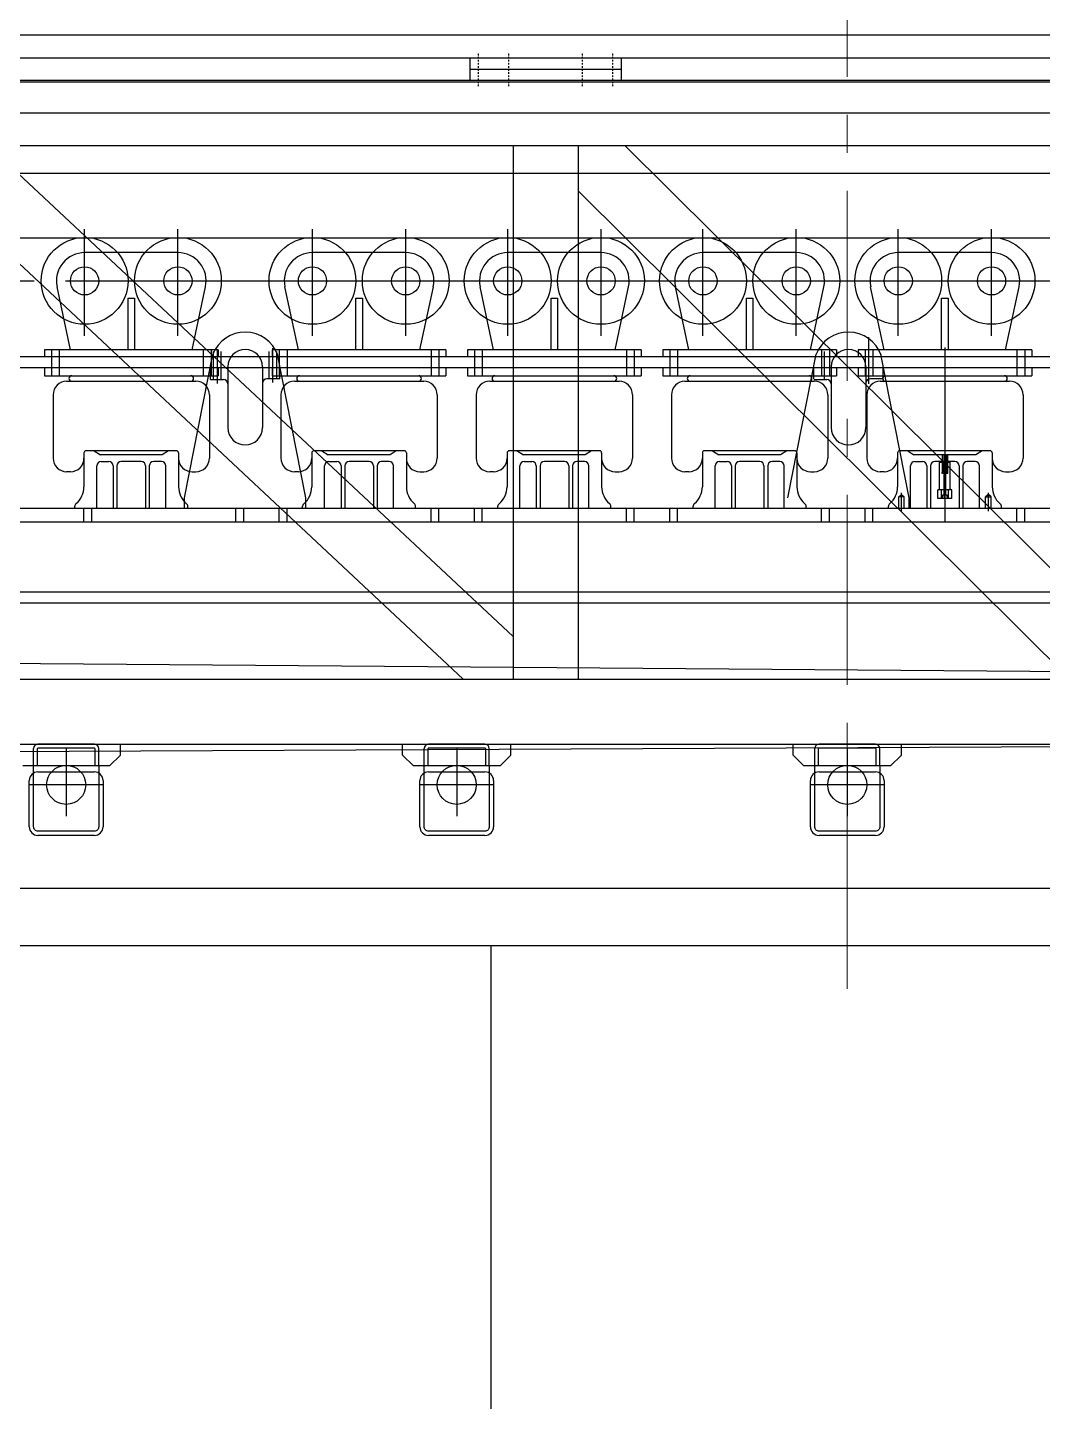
# Model space of a CAD drawing. Extents: x -114252 to 133381, y -28335 to 130380.
# Drawn here: x 61152 to 63491, y 7950 to 11114 of the extents above; entities that cross this region are included whole.
import ezdxf

# ---------------------------------------------------------------- set-up
doc = ezdxf.new("R2010")
doc.units = 0
doc.header["$LTSCALE"] = 3.5
doc.header["$MEASUREMENT"] = 0
doc.linetypes.add('CENTER', pattern=[2, 1.25, -0.25, 0.25, -0.25])
doc.linetypes.add('DASHDOTX2', pattern=[2, 1, -0.5, 0, -0.5])
doc.layers.get('0').update_dxf_attribs({"linetype": 'CONTINUOUS'})
doc.layers.add('_REFERENCE', color=253, linetype='CONTINUOUS')
doc.layers.add('piplayeq', color=200, linetype='CONTINUOUS')
doc.layers.add('CENTRELINES', color=1, linetype='CENTER', lineweight=5)

# ---------------------------------------------------------------- blocks, each defined once
blk = doc.blocks.new('tensioner_profile')
for p, q in [((-2036.4, -512.2), (2177.1, -512.2)), ((-2036.4, -620.6), (2177.1, -620.6)), ((-2045, -766.8), (2020, -766.8)), ((-1980, -766.8), (-770, -1898.1)), ((-770, -766.8), (-770, -1996)), ((-620, -766.8), (-620, -1996)), ((-512.9, -766.8), (620, -1890.9)), ((-2245.1, -831), (2294.6, -830.8)), ((-620, -871.8), (512.9, -1996)), ((-2045, -911.3), (-885, -1996)), ((2294.6, -980.4), (-2245.1, -980.6)), ((-1542.5, -1205.1), (-1542.5, -960)), ((-1017.5, -1205.1), (-1017.5, -960)), ((-567.5, -1205.1), (-567.5, -960)), ((-117.5, -1205.1), (-117.5, -960)), ((332.5, -1205.1), (332.5, -960)), ((-1542.5, -1013.8), (-1757.5, -1013.8)), ((-1017.5, -1013.8), (-1232.5, -1013.8)), ((-567.5, -1013.8), (-782.5, -1013.8)), ((-117.5, -1013.8), (-332.5, -1013.8)), ((332.5, -1013.8), (117.5, -1013.8)), ((-1790, -1237.8), (-1821.1, -1092.4)), ((-1510, -1237.8), (-1478.9, -1092.4)), ((-1265, -1237.8), (-1296.1, -1092.4)), ((-985, -1237.8), (-953.9, -1092.4)), ((-815, -1237.8), (-846.1, -1092.4)), ((-535, -1237.8), (-503.9, -1092.4)), ((-365, -1237.8), (-396.1, -1092.4)), ((-85, -1237.8), (-53.9, -1092.4)), ((85, -1237.8), (53.9, -1092.4)), ((365, -1237.8), (396.1, -1092.4)), ((-1323.5, -1313.1), (-1323.5, -1233.9)), ((50, -1315.7), (50, -1208.5)), ((2310, -1253.8), (-2310, -1253.8)), ((-1834, -1237.8), (-1834, -1297.3)), ((-1816, -1237.8), (-1816, -1297.3)), ((-1527.5, -1578.1), (-1462.1, -1247.8)), ((-1484, -1237.8), (-1484, -1297.3)), ((-1466, -1237.8), (-1466, -1297.3)), ((-1460.5, -1306), (-1460.5, -1241.1)), ((-1451.5, -1314.9), (-1451.5, -1236.6)), ((-1442.5, -1306), (-1442.5, -1241.1)), ((-1332.5, -1304.2), (-1332.5, -1241.1)), ((-1314.5, -1304.2), (-1314.5, -1241.1)), ((-1247.5, -1578.1), (-1312.9, -1247.8)), ((-1309, -1237.8), (-1309, -1297.3)), ((-1291, -1237.8), (-1291, -1297.3)), ((-959, -1237.8), (-959, -1297.3)), ((-941, -1237.8), (-941, -1297.3)), ((-859, -1237.8), (-859, -1297.3)), ((-841, -1237.8), (-841, -1297.3)), ((-509, -1237.8), (-509, -1297.3)), ((-491, -1237.8), (-491, -1297.3)), ((-409, -1237.8), (-409, -1297.3)), ((-391, -1237.8), (-391, -1297.3)), ((-137.3, -1578.1), (-71.9, -1247.8)), ((-59, -1237.8), (-59, -1297.3)), ((-52.3, -1306), (-52.3, -1241.1)), ((-41, -1237.8), (-41, -1297.3)), ((41, -1237.8), (41, -1297.3)), ((59, -1237.8), (59, -1297.3)), ((142.7, -1578.1), (77.3, -1247.8)), ((391, -1237.8), (391, -1297.3)), ((409, -1237.8), (409, -1297.3)), ((2310, -1279.2), (-2310, -1279.2)), ((-1850, -1278.3), (-1850, -1297.3)), ((-1850, -1278.3), (-1450, -1278.3)), ((-1850, -1297.3), (-1450, -1297.3)), ((-1467.5, -1306), (-1467.5, -1279.2)), ((-1450, -1278.3), (-1450, -1297.3)), ((-1427.5, -1276.7), (-1427.5, -1416.7)), ((-1347.5, -1276.7), (-1347.5, -1416.7)), ((-1325, -1278.3), (-1325, -1297.3)), ((-1325, -1278.3), (-925, -1278.3)), ((-1325, -1297.3), (-925, -1297.3)), ((-1307.5, -1304.2), (-1307.5, -1279.2)), ((-925, -1278.3), (-925, -1297.3)), ((-875, -1278.3), (-875, -1297.3)), ((-875, -1278.3), (-475, -1278.3)), ((-875, -1297.3), (-475, -1297.3)), ((-475, -1278.3), (-475, -1297.3)), ((-425, -1278.3), (-425, -1297.3)), ((-425, -1278.3), (-25, -1278.3)), ((-425, -1297.3), (-25, -1297.3)), ((-77.3, -1304.2), (-77.3, -1279.2)), ((-37.3, -1276.7), (-37.3, -1416.7)), ((-25, -1278.3), (-25, -1297.3)), ((25, -1278.3), (25, -1297.3)), ((25, -1278.3), (425, -1278.3)), ((25, -1297.3), (425, -1297.3)), ((42.7, -1276.7), (42.7, -1416.7)), ((82.7, -1304.2), (82.7, -1279.2)), ((425, -1278.3), (425, -1297.3)), ((-1799, -1310), (-1501, -1310)), ((-1467.5, -1306), (-1437.5, -1306)), ((-1307.5, -1304.2), (-1337.5, -1304.2)), ((-1274, -1310), (-976, -1310)), ((-824, -1310), (-526, -1310)), ((-374, -1310), (-76, -1310)), ((-77.3, -1306), (-47.3, -1306)), ((82.7, -1304.2), (52.7, -1304.2)), ((76, -1310), (374, -1310)), ((-1830, -1341), (-1830, -1487.3)), ((-1470, -1341), (-1470, -1487.3)), ((-1305, -1341), (-1305, -1487.3)), ((-945, -1341), (-945, -1487.3)), ((-855, -1341), (-855, -1487.3)), ((-495, -1341), (-495, -1487.3)), ((-405, -1341), (-405, -1487.3)), ((-45, -1341), (-45, -1487.3)), ((45, -1341), (45, -1487.3)), ((405, -1341), (405, -1487.3)), ((-1759, -1475.2), (-1759, -1552.9)), ((-1546, -1470.2), (-1754, -1470.2)), ((-1735.5, -1470.2), (-1721.3, -1479.8)), ((-1578.7, -1479.8), (-1721.3, -1479.8)), ((-1564.5, -1470.2), (-1578.7, -1479.8)), ((-1541, -1475.2), (-1541, -1552.9)), ((-1234, -1475.2), (-1234, -1552.9)), ((-1021, -1470.2), (-1229, -1470.2)), ((-1210.5, -1470.2), (-1196.3, -1479.8)), ((-1053.7, -1479.8), (-1196.3, -1479.8)), ((-1039.5, -1470.2), (-1053.7, -1479.8)), ((-1016, -1475.2), (-1016, -1552.9)), ((-784, -1475.2), (-784, -1552.9)), ((-571, -1470.2), (-779, -1470.2)), ((-760.5, -1470.2), (-746.3, -1479.8)), ((-603.7, -1479.8), (-746.3, -1479.8)), ((-589.5, -1470.2), (-603.7, -1479.8)), ((-566, -1475.2), (-566, -1552.9)), ((-334, -1475.2), (-334, -1552.9)), ((-121, -1470.2), (-329, -1470.2)), ((-310.5, -1470.2), (-296.3, -1479.8)), ((-153.7, -1479.8), (-296.3, -1479.8)), ((-139.5, -1470.2), (-153.7, -1479.8)), ((-116, -1475.2), (-116, -1552.9)), ((116, -1475.2), (116, -1552.9)), ((329, -1470.2), (121, -1470.2)), ((139.5, -1470.2), (153.7, -1479.8)), ((296.3, -1479.8), (153.7, -1479.8)), ((218.6, -1479.8), (218.6, -1519.5)), ((219.6, -1479.8), (219.6, -1520.5)), ((230.3, -1479.8), (230.3, -1520.5)), ((231.3, -1479.8), (231.3, -1519.5)), ((310.5, -1470.2), (296.3, -1479.8)), ((334, -1475.2), (334, -1552.9)), ((-1790, -1518.3), (-1799, -1518.3)), ((-1729.4, -1603.1), (-1729.4, -1505.1)), ((-1719.4, -1495.1), (-1701.6, -1495.1)), ((-1691.6, -1505.1), (-1691.6, -1603.1)), ((-1683.1, -1505.1), (-1683.1, -1603.1)), ((-1626.9, -1495.1), (-1673.1, -1495.1)), ((-1616.9, -1505.1), (-1616.9, -1603.1)), ((-1608.4, -1505.1), (-1608.4, -1603.1)), ((-1580.6, -1495.1), (-1598.4, -1495.1)), ((-1570.6, -1603.1), (-1570.6, -1505.1)), ((-1510, -1518.3), (-1501, -1518.3)), ((-1265, -1518.3), (-1274, -1518.3)), ((-1204.4, -1603.1), (-1204.4, -1505.1)), ((-1194.4, -1495.1), (-1176.6, -1495.1)), ((-1166.6, -1505.1), (-1166.6, -1603.1)), ((-1158.1, -1505.1), (-1158.1, -1603.1)), ((-1101.9, -1495.1), (-1148.1, -1495.1)), ((-1091.9, -1505.1), (-1091.9, -1603.1)), ((-1083.4, -1505.1), (-1083.4, -1603.1)), ((-1055.6, -1495.1), (-1073.4, -1495.1)), ((-1045.6, -1603.1), (-1045.6, -1505.1)), ((-985, -1518.3), (-976, -1518.3)), ((-815, -1518.3), (-824, -1518.3)), ((-754.4, -1603.1), (-754.4, -1505.1)), ((-744.4, -1495.1), (-726.6, -1495.1)), ((-716.6, -1505.1), (-716.6, -1603.1)), ((-708.1, -1505.1), (-708.1, -1603.1)), ((-651.9, -1495.1), (-698.1, -1495.1)), ((-641.9, -1505.1), (-641.9, -1603.1)), ((-633.4, -1505.1), (-633.4, -1603.1)), ((-605.6, -1495.1), (-623.4, -1495.1)), ((-595.6, -1603.1), (-595.6, -1505.1)), ((-535, -1518.3), (-526, -1518.3)), ((-365, -1518.3), (-374, -1518.3)), ((-304.4, -1603.1), (-304.4, -1505.1)), ((-294.4, -1495.1), (-276.6, -1495.1)), ((-266.6, -1505.1), (-266.6, -1603.1)), ((-258.1, -1505.1), (-258.1, -1603.1)), ((-201.9, -1495.1), (-248.1, -1495.1)), ((-191.9, -1505.1), (-191.9, -1603.1)), ((-183.4, -1505.1), (-183.4, -1603.1)), ((-155.6, -1495.1), (-173.4, -1495.1)), ((-145.6, -1603.1), (-145.6, -1505.1)), ((-85, -1518.3), (-76, -1518.3)), ((85, -1518.3), (76, -1518.3)), ((145.6, -1603.1), (145.6, -1505.1)), ((155.6, -1495.1), (173.4, -1495.1)), ((183.4, -1505.1), (183.4, -1603.1)), ((191.9, -1505.1), (191.9, -1603.1)), ((248.1, -1495.1), (201.9, -1495.1)), ((214.5, -1495.1), (212.5, -1497.1)), ((212.5, -1558.1), (212.5, -1497.1)), ((237.5, -1497.1), (212.5, -1497.1)), ((220.1, -1495.1), (220.1, -1519.1)), ((225, -1577.3), (225, -1490.1)), ((229.8, -1495.1), (229.8, -1519.1)), ((237.5, -1497.1), (235.5, -1495.1)), ((237.5, -1558.1), (237.5, -1497.1)), ((258.1, -1505.1), (258.1, -1603.1)), ((266.6, -1505.1), (266.6, -1603.1)), ((294.4, -1495.1), (276.6, -1495.1)), ((304.4, -1603.1), (304.4, -1505.1)), ((365, -1518.3), (374, -1518.3)), ((231.5, -1519.1), (218.5, -1519.1)), ((218.5, -1522.1), (218.5, -1519.1)), ((231.5, -1522.1), (218.5, -1522.1)), ((219.6, -1520.5), (218.6, -1519.5)), ((231.3, -1519.5), (218.6, -1519.5)), ((230.3, -1520.5), (219.6, -1520.5)), ((223, -1572.1), (223, -1522.1)), ((227, -1572.1), (227, -1522.1)), ((231.3, -1519.5), (230.3, -1520.5)), ((231.5, -1522.1), (231.5, -1519.1)), ((-1527.5, -1603.1), (-1527.5, -1578.1)), ((-1247.5, -1603.1), (-1247.5, -1578.1)), ((118.5, -1576.1), (124.9, -1571)), ((131.2, -1576.1), (118.5, -1576.1)), ((118.5, -1603.1), (118.5, -1576.1)), ((124.9, -1609.2), (124.9, -1566.8)), ((124.9, -1571), (131.2, -1576.1)), ((131.2, -1603.1), (131.2, -1576.1)), ((142.7, -1603.1), (142.7, -1578.1)), ((241, -1560.1), (209, -1560.1)), ((209, -1580.1), (209, -1560.1)), ((241, -1580.1), (209, -1580.1)), ((217, -1580.1), (217, -1560.1)), ((219.8, -1572.1), (218.6, -1580.1)), ((220.6, -1572.1), (219.5, -1580.1)), ((230.2, -1572.1), (219.8, -1572.1)), ((229.4, -1572.1), (230.5, -1580.1)), ((230.2, -1572.1), (231.3, -1580.1)), ((233, -1580.1), (233, -1560.1)), ((241, -1580.1), (241, -1560.1)), ((325.1, -1571), (318.8, -1576.1)), ((318.8, -1576.1), (331.5, -1576.1)), ((318.8, -1603.1), (318.8, -1576.1)), ((325.1, -1609.2), (325.1, -1566.8)), ((331.5, -1576.1), (325.1, -1571)), ((331.5, -1603.1), (331.5, -1576.1)), ((2350, -1603.1), (-2350, -1603.1)), ((-1780.2, -1603.1), (-1780.2, -1598)), ((-1519.8, -1603.1), (-1519.8, -1598)), ((-1255.2, -1603.1), (-1255.2, -1598)), ((-994.8, -1603.1), (-994.8, -1598)), ((-805.2, -1603.1), (-805.2, -1598)), ((-544.8, -1603.1), (-544.8, -1598)), ((-355.2, -1603.1), (-355.2, -1598)), ((-94.8, -1603.1), (-94.8, -1598)), ((94.8, -1603.1), (94.8, -1598)), ((355.2, -1603.1), (355.2, -1598)), ((2350, -1634.8), (-2350, -1634.8)), ((-2292.9, -1795.2), (2292.9, -1795.2)), ((-2292.9, -1820.6), (2292.9, -1820.6)), ((-2594.4, -1954.3), (2375.5, -1992.8)), ((-2045, -1996), (2045, -1996)), ((-2615.6, -2146), (2655, -2146)), ((-2170, -2163.2), (2374.4, -2143.2)), ((-1675, -2171), (-1675, -2146)), ((-1025, -2171), (-1025, -2146)), ((-775, -2171), (-775, -2146)), ((-125, -2171), (-125, -2146)), ((125, -2171), (125, -2146)), ((-1800, -2153.4), (-1800, -2311.6)), ((-1675, -2171), (-1700, -2196)), ((-1025, -2171), (-1000, -2196)), ((-900, -2153.4), (-900, -2311.6)), ((-775, -2171), (-800, -2196)), ((-125, -2171), (-100, -2196)), ((0, -2153.4), (0, -2311.6)), ((125, -2171), (100, -2196)), ((-1700, -2196), (-1900, -2196)), ((-1865, -2209.8), (-1735, -2209.8)), ((-800, -2196), (-1000, -2196)), ((-965, -2209.8), (-835, -2209.8)), ((100, -2196), (-100, -2196)), ((-65, -2209.8), (65, -2209.8)), ((-1714, -2239.4), (-1886, -2239.4)), ((-1885, -2336), (-1885, -2229.8)), ((-1715, -2229.8), (-1715, -2336)), ((-814, -2239.4), (-986, -2239.4)), ((-985, -2336), (-985, -2229.8)), ((-815, -2229.8), (-815, -2336)), ((86, -2239.4), (-86, -2239.4)), ((-85, -2336), (-85, -2229.8)), ((85, -2229.8), (85, -2336)), ((-1735, -2356), (-1865, -2356)), ((-835, -2356), (-965, -2356)), ((65, -2356), (-65, -2356)), ((-2138, -2477), (2258.8, -2477))]:
    blk.add_line(p, q)
at = {"linetype": 'DASHDOTX2'}
for p, q in [((-850, -630.4), (-850, -552.3)), ((-780, -630.4), (-780, -552.3)), ((-610, -630.4), (-610, -552.3)), ((-540, -630.4), (-540, -552.3))]:
    blk.add_line(p, q, dxfattribs=at)
at = {"ltscale": 0.5}
for p, q in [((-2170, -691.8), (2170, -691.8)), ((225, -1232.3), (225, -1635.5))]:
    blk.add_line(p, q, dxfattribs=at)
at = {"ltscale": 0.3}
for p, q in [((-1757.5, -1205.1), (-1757.5, -960)), ((-1232.5, -1205.1), (-1232.5, -960)), ((-782.5, -1205.1), (-782.5, -960)), ((-332.5, -1205.1), (-332.5, -960)), ((117.5, -1205.1), (117.5, -960)), ((-2326.3, -1078.8), (-1873.7, -1078.8)), ((-1801.3, -1078.8), (1801.3, -1078.8))]:
    blk.add_line(p, q, dxfattribs=at)
at = {"linetype": 'Continuous'}
for p, q in [((-1450, -1237.8), (-1850, -1237.8)), ((-1850, -1237.8), (-1850, -1253.8)), ((-1395, -1253.8), (-1850, -1253.8)), ((-1450, -1237.8), (-1450, -1253.8)), ((-925, -1237.8), (-1325, -1237.8)), ((-1325, -1237.8), (-1325, -1253.8)), ((-925, -1253.8), (-1325, -1253.8)), ((-925, -1237.8), (-925, -1253.8)), ((-475, -1237.8), (-875, -1237.8)), ((-875, -1237.8), (-875, -1253.8)), ((-475, -1253.8), (-875, -1253.8)), ((-475, -1237.8), (-475, -1253.8)), ((-25, -1237.8), (-425, -1237.8)), ((-425, -1237.8), (-425, -1253.8)), ((-25, -1253.8), (-425, -1253.8)), ((-25, -1237.8), (-25, -1253.8)), ((425, -1237.8), (25, -1237.8)), ((25, -1237.8), (25, -1253.8)), ((425, -1253.8), (25, -1253.8)), ((425, -1237.8), (425, -1253.8))]:
    blk.add_line(p, q, dxfattribs=at)
at = {"ltscale": 3}
for p, q in [((223, -1479.8), (223, -1520.5)), ((227, -1479.8), (227, -1520.5)), ((-1759, -1634.8), (-1759, -1603.1)), ((-1741, -1634.8), (-1741, -1603.1)), ((-1409, -1634.8), (-1409, -1603.1)), ((-1391, -1634.8), (-1391, -1603.1)), ((-1309, -1634.8), (-1309, -1603.1)), ((-1291, -1634.8), (-1291, -1603.1)), ((-959, -1634.8), (-959, -1603.1)), ((-941, -1634.8), (-941, -1603.1)), ((-859, -1634.8), (-859, -1603.1)), ((-841, -1634.8), (-841, -1603.1)), ((-509, -1634.8), (-509, -1603.1)), ((-491, -1634.8), (-491, -1603.1)), ((-409, -1634.8), (-409, -1603.1)), ((-391, -1634.8), (-391, -1603.1)), ((-59, -1634.8), (-59, -1603.1)), ((-41, -1634.8), (-41, -1603.1)), ((41, -1634.8), (41, -1603.1)), ((59, -1634.8), (59, -1603.1)), ((391, -1634.8), (391, -1603.1)), ((409, -1634.8), (409, -1603.1))]:
    blk.add_line(p, q, dxfattribs=at)
at = {"ltscale": 15}
for p, q in [((-1735, -2146), (-1865, -2146)), ((-835, -2146), (-965, -2146)), ((65, -2146), (-65, -2146))]:
    blk.add_line(p, q, dxfattribs=at)
at = {"ltscale": 10}
for p, q in [((-1875, -2196), (-1875, -2156)), ((-1866, -2196), (-1866, -2156)), ((-1735, -2155), (-1865, -2155)), ((-1734, -2156), (-1734, -2196)), ((-1725, -2196), (-1725, -2155)), ((-975, -2196), (-975, -2156)), ((-966, -2196), (-966, -2156)), ((-835, -2155), (-965, -2155)), ((-834, -2156), (-834, -2196)), ((-825, -2196), (-825, -2155)), ((-75, -2196), (-75, -2156)), ((-66, -2196), (-66, -2156)), ((65, -2155), (-65, -2155)), ((66, -2156), (66, -2196)), ((75, -2196), (75, -2155))]:
    blk.add_line(p, q, dxfattribs=at)
for points in [[(2345, -566), (-2345, -566)], [(-2345, -566), (-2345, -616.8), (2345, -616.8)], [(-870, -566), (-870, -616.8)], [(-520, -616.8), (-520, -566)], [(-870, -591.4), (-520, -591.4)]]:
    blk.add_lwpolyline(points)
for points in [[(-1642.5, -1237.8), (-1657.5, -1237.8), (-1657.5, -1118.8), (-1642.5, -1118.8)], [(-1117.5, -1237.8), (-1132.5, -1237.8), (-1132.5, -1118.8), (-1117.5, -1118.8)], [(-667.5, -1237.8), (-682.5, -1237.8), (-682.5, -1118.8), (-667.5, -1118.8)], [(-217.5, -1237.8), (-232.5, -1237.8), (-232.5, -1118.8), (-217.5, -1118.8)], [(232.5, -1237.8), (217.5, -1237.8), (217.5, -1118.8), (232.5, -1118.8)]]:
    blk.add_lwpolyline(points, close=True)
for points in [[(-1725, -2196), (-1725, -2336, -0.414214), (-1735, -2346), (-1865, -2346, -0.414214), (-1875, -2336), (-1875, -2196)], [(-825, -2196), (-825, -2336, -0.414214), (-835, -2346), (-965, -2346, -0.414214), (-975, -2336), (-975, -2196)], [(75, -2196), (75, -2336, -0.414214), (65, -2346), (-65, -2346, -0.414214), (-75, -2336), (-75, -2196)]]:
    blk.add_lwpolyline(points, format="xyb")
for centre, radius in [((-1757.5, -1078.8), 100), ((-1542.5, -1078.8), 100), ((-1232.5, -1078.8), 100), ((-1017.5, -1078.8), 100), ((-782.5, -1078.8), 100), ((-567.5, -1078.8), 100), ((-332.5, -1078.8), 100), ((-117.5, -1078.8), 100), ((117.5, -1078.8), 100), ((332.5, -1078.8), 100), ((-1757.5, -1078.8), 32.5), ((-1542.5, -1078.8), 32.5), ((-1232.5, -1078.8), 32.5), ((-1017.5, -1078.8), 32.5), ((-782.5, -1078.8), 32.5), ((-567.5, -1078.8), 32.5), ((-332.5, -1078.8), 32.5), ((-117.5, -1078.8), 32.5), ((117.5, -1078.8), 32.5), ((332.5, -1078.8), 32.5), ((-1800, -2239.4), 45), ((-900, -2239.4), 45), ((0, -2239.4), 45)]:
    blk.add_circle(centre, radius)
for centre, radius, start, end in [((-1757.5, -1078.8), 65, 90, 192.0586), ((-1542.5, -1078.8), 65, 347.9414, 90), ((-1232.5, -1078.8), 65, 90, 192.0586), ((-1017.5, -1078.8), 65, 347.9414, 90), ((-782.5, -1078.8), 65, 90, 192.0586), ((-567.5, -1078.8), 65, 347.9414, 90), ((-332.5, -1078.8), 65, 90, 192.0586), ((-117.5, -1078.8), 65, 347.9414, 90), ((117.5, -1078.8), 65, 90, 192.0586), ((332.5, -1078.8), 65, 347.9414, 90), ((-1387.5, -1276.7), 80, 19.7658, 158.8354), ((2.7, -1276.7), 80, 19.7658, 158.8354), ((-1387.5, -1276.7), 40, 0, 180), ((2.7, -1276.7), 40, 0, 180), ((-1787.3, -1303.7), 6.35, 90, 270), ((-1512.7, -1303.7), 6.35, 270, 90), ((-1262.3, -1303.7), 6.35, 90, 270), ((-987.7, -1303.7), 6.35, 270, 90), ((-812.3, -1303.7), 6.35, 90, 270), ((-537.7, -1303.7), 6.35, 270, 90), ((-362.3, -1303.7), 6.35, 90, 270), ((-87.7, -1303.7), 6.35, 270, 90), ((87.7, -1303.7), 6.35, 90, 270), ((362.3, -1303.7), 6.35, 270, 90), ((-1799, -1341), 31, 90, 180), ((-1501, -1341), 31, 0, 90), ((-1437.5, -1316), 10, 0, 90), ((-1337.5, -1314.2), 10, 90, 180), ((-1274, -1341), 31, 90, 180), ((-976, -1341), 31, 0, 90), ((-824, -1341), 31, 90, 180), ((-526, -1341), 31, 0, 90), ((-374, -1341), 31, 90, 180), ((-76, -1341), 31, 0, 90), ((-47.3, -1316), 10, 0, 90), ((52.7, -1314.2), 10, 90, 180), ((76, -1341), 31, 90, 180), ((374, -1341), 31, 0, 90), ((-1387.5, -1416.7), 40, 180, 0), ((2.7, -1416.7), 40, 180, 0), ((-1754, -1475.2), 5, 90, 180), ((-1546, -1475.2), 5, 0, 90), ((-1229, -1475.2), 5, 90, 180), ((-1021, -1475.2), 5, 0, 90), ((-779, -1475.2), 5, 90, 180), ((-571, -1475.2), 5, 0, 90), ((-329, -1475.2), 5, 90, 180), ((-121, -1475.2), 5, 0, 90), ((121, -1475.2), 5, 90, 180), ((329, -1475.2), 5, 0, 90), ((-1799, -1487.3), 31, 180, 270), ((-1790, -1487.3), 31, 270, 0), ((-1719.4, -1505.1), 10, 90, 180), ((-1701.6, -1505.1), 10, 0, 90), ((-1673.1, -1505.1), 10, 90, 180), ((-1626.9, -1505.1), 10, 0, 90), ((-1598.4, -1505.1), 10, 90, 180), ((-1580.6, -1505.1), 10, 0, 90), ((-1510, -1487.3), 31, 180, 270), ((-1501, -1487.3), 31, 270, 0), ((-1274, -1487.3), 31, 180, 270), ((-1265, -1487.3), 31, 270, 0), ((-1194.4, -1505.1), 10, 90, 180), ((-1176.6, -1505.1), 10, 0, 90), ((-1148.1, -1505.1), 10, 90, 180), ((-1101.9, -1505.1), 10, 0, 90), ((-1073.4, -1505.1), 10, 90, 180), ((-1055.6, -1505.1), 10, 0, 90), ((-985, -1487.3), 31, 180, 270), ((-976, -1487.3), 31, 270, 0), ((-824, -1487.3), 31, 180, 270), ((-815, -1487.3), 31, 270, 0), ((-744.4, -1505.1), 10, 90, 180), ((-726.6, -1505.1), 10, 0, 90), ((-698.1, -1505.1), 10, 90, 180), ((-651.9, -1505.1), 10, 0, 90), ((-623.4, -1505.1), 10, 90, 180), ((-605.6, -1505.1), 10, 0, 90), ((-535, -1487.3), 31, 180, 270), ((-526, -1487.3), 31, 270, 0), ((-374, -1487.3), 31, 180, 270), ((-365, -1487.3), 31, 270, 0), ((-294.4, -1505.1), 10, 90, 180), ((-276.6, -1505.1), 10, 0, 90), ((-248.1, -1505.1), 10, 90, 180), ((-201.9, -1505.1), 10, 0, 90), ((-173.4, -1505.1), 10, 90, 180), ((-155.6, -1505.1), 10, 0, 90), ((-85, -1487.3), 31, 180, 270), ((-76, -1487.3), 31, 270, 0), ((76, -1487.3), 31, 180, 270), ((85, -1487.3), 31, 270, 0), ((155.6, -1505.1), 10, 90, 180), ((173.4, -1505.1), 10, 0, 90), ((201.9, -1505.1), 10, 90, 180), ((248.1, -1505.1), 10, 0, 90), ((276.6, -1505.1), 10, 90, 180), ((294.4, -1505.1), 10, 0, 90), ((365, -1487.3), 31, 180, 270), ((374, -1487.3), 31, 270, 0), ((-1811, -1552.5), 52, 311.2119, 359.5784), ((-1489, -1552.5), 52, 180.4216, 228.7881), ((-1286, -1552.5), 52, 311.2119, 359.5784), ((-964, -1552.5), 52, 180.4216, 228.7881), ((-836, -1552.5), 52, 311.2119, 359.5784), ((-514, -1552.5), 52, 180.4216, 228.7881), ((-386, -1552.5), 52, 311.2119, 359.5784), ((-64, -1552.5), 52, 180.4216, 228.7881), ((64, -1552.5), 52, 311.2119, 359.5784), ((210.5, -1558.1), 2, 270, 0), ((239.5, -1558.1), 2, 180, 270), ((386, -1552.5), 52, 180.4216, 228.7881), ((-1772.6, -1598), 7.62, 123.3662, 180), ((-1527.4, -1598), 7.62, 0, 56.6338), ((-1247.6, -1598), 7.62, 123.3662, 180), ((-1002.4, -1598), 7.62, 0, 56.6338), ((-797.6, -1598), 7.62, 123.3662, 180), ((-552.4, -1598), 7.62, 0, 56.6338), ((-347.6, -1598), 7.62, 123.3662, 180), ((-102.4, -1598), 7.62, 0, 56.6338), ((102.4, -1598), 7.62, 123.3662, 180), ((347.6, -1598), 7.62, 0, 56.6338), ((-1865, -2229.8), 20, 90, 180), ((-1735, -2229.8), 20, 0, 90), ((-965, -2229.8), 20, 90, 180), ((-835, -2229.8), 20, 0, 90), ((-65, -2229.8), 20, 90, 180), ((65, -2229.8), 20, 0, 90), ((-1865, -2336), 20, 180, 270), ((-1735, -2336), 20, 270, 0), ((-965, -2336), 20, 180, 270), ((-835, -2336), 20, 270, 0), ((-65, -2336), 20, 180, 270), ((65, -2336), 20, 270, 0)]:
    blk.add_arc(centre, radius, start, end)
at = {"ltscale": 15}
for centre, radius, start, end in [((-1865, -2156), 10, 90, 180), ((-1735, -2156), 10, 0, 90), ((-965, -2156), 10, 90, 180), ((-835, -2156), 10, 0, 90), ((-65, -2156), 10, 90, 180), ((65, -2156), 10, 0, 90), ((-1865, -2156), 1, 90, 180), ((-1735, -2156), 1, 0, 90), ((-965, -2156), 1, 90, 180), ((-835, -2156), 1, 0, 90), ((-65, -2156), 1, 90, 180), ((65, -2156), 1, 0, 90)]:
    blk.add_arc(centre, radius, start, end, dxfattribs=at)
at = {"layer": 'CENTRELINES', "ltscale": 100}
blk.add_line((0, -2708.9), (0, 4256.8), dxfattribs=at)
blk = doc.blocks.new('s2000_hull')
at = {"lineweight": 30}
for p, q in [((0, 9000), (120168, 9000)), ((62220, 0), (62220, 9000))]:
    blk.add_line(p, q, dxfattribs=at)

msp = doc.modelspace()

# ---------------------------------------------------------------- block references
at = {"layer": '_REFERENCE'}
msp.add_blockref('s2000_hull', (0, 0), dxfattribs=at)
at = {"layer": 'piplayeq'}
msp.add_blockref('tensioner_profile', (63040.8, 11609.6), dxfattribs=at)

doc.saveas('drawing.dxf')
